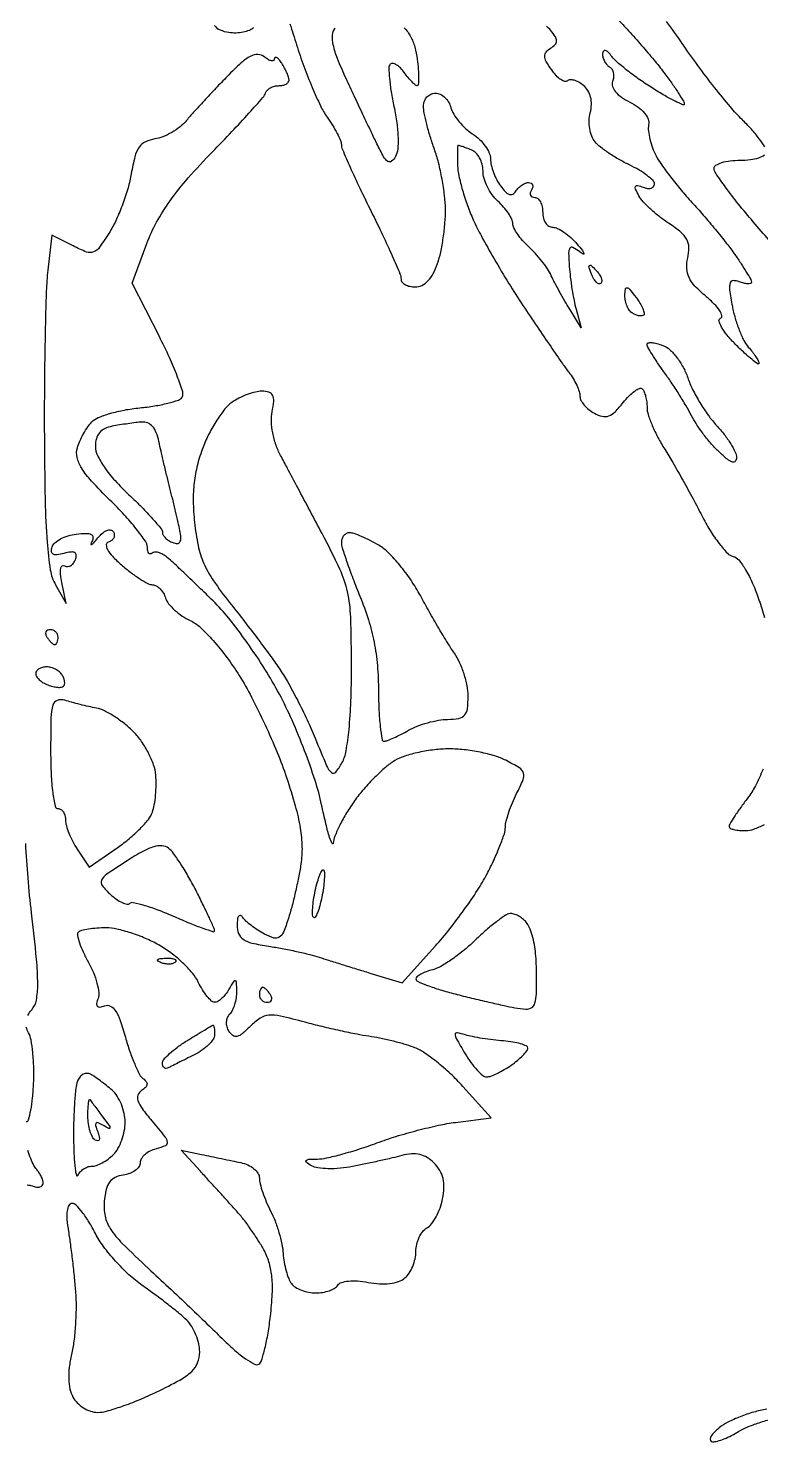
# Model space of a CAD drawing. Extents: x 0 to 102, y 0 to 135.
# Drawn here: x 81.13 to 89.44, y 0 to 16.05 of the extents above; entities that cross this region are included whole.
import ezdxf

# ---------------------------------------------------------------- set-up
doc = ezdxf.new("R2010")
doc.units = 0
doc.header["$MEASUREMENT"] = 0

msp = doc.modelspace()

# ---------------------------------------------------------------- linework, layer by layer
for points in [[(88.9569, 18.19047, 0.000001), (89.104993, 18.251533, 0.000001), (89.270403, 18.319737, 0.000001), (89.427824, 18.384646, 0.000001), (89.548945, 18.434589, 0.021636)], [(83.24574, 16.081472, 0.140045), (83.307151, 16.031334, 0.066161), (83.406477, 16.003387, 0.042887), (83.488377, 15.998761, 0.041416), (83.570853, 16.008044, 0.044411), (83.642015, 16.028787, 0.10362), (83.688239, 16.058999, 0.080084)], [(84.100848, 16.098552, -0.00078), (84.175064, 15.8625, 0.012338), (84.257865, 15.618965, 0.011914), (84.353485, 15.376924, 0.011914), (84.447779, 15.167962, 0.042033), (84.52242, 15.041076, -0.015493), (84.584511, 14.947283, -0.018439), (84.63696, 14.855021, -0.017476), (84.675172, 14.774913, -0.102897), (84.6846, 14.729588, 0.101421), (84.696012, 14.673906, 0.0036), (84.784005, 14.47228, 0.006527), (84.893344, 14.234972, 0.004509), (85.023, 13.969166, -0.004875), (85.152649, 13.702879, -0.006978), (85.261995, 13.464071, -0.004073), (85.349348, 13.261588, -0.100118), (85.3614, 13.202003, 0.175499), (85.3737, 13.16804, 0.092935), (85.408671, 13.139145, 0.073135), (85.460758, 13.119587, 0.053346), (85.522324, 13.113, 0.116454), (85.597239, 13.130688, 0.0867), (85.665785, 13.181372, 0.068124), (85.726013, 13.264834, 0.038427), (85.776124, 13.379424, 0.031697), (85.811512, 13.506275, 0.016083), (85.840627, 13.669496, 0.015909), (85.859953, 13.840488, 0.022862), (85.865287, 13.992774, 0.026956), (85.855108, 14.150111, 0.0157), (85.826852, 14.337196, 0.015668), (85.786662, 14.523352, 0.025461), (85.73966, 14.6781, -0.012161), (85.692899, 14.818517, -0.012281), (85.653185, 14.960585, -0.012159), (85.62469, 15.085834, -0.047732), (85.616474, 15.16455, -0.09004), (85.626234, 15.221072, -0.096132), (85.655178, 15.26911, -0.100695), (85.698685, 15.301244, -0.10929), (85.75002, 15.3126, -0.111937), (85.804786, 15.300184, -0.075721), (85.857932, 15.264055, -0.070284), (85.901437, 15.210504, -0.071659), (85.928057, 15.14734, 0.073354), (85.959054, 15.074478, 0.035292), (86.018111, 14.991618, 0.034035), (86.093188, 14.912281, 0.041246), (86.173937, 14.84929, -0.047248), (86.251467, 14.7873, -0.045504), (86.317068, 14.711127, -0.049037), (86.36208, 14.632878, -0.106404), (86.3766, 14.565419, 0.058692), (86.384738, 14.49633, 0.030272), (86.410083, 14.412928, 0.029613), (86.446944, 14.329211, 0.039371), (86.490586, 14.258453, 0.033101), (86.545931, 14.192418, 0.121398), (86.591657, 14.163402, 0.212635), (86.630595, 14.167119, 0.126418), (86.664779, 14.199984, -0.056483), (86.694084, 14.237247, -0.049876), (86.732151, 14.268784, -0.05273), (86.772792, 14.290296, -0.095657), (86.809586, 14.2974, -0.117858), (86.83763, 14.290696, -0.186277), (86.853976, 14.272549, -0.154201), (86.85559, 14.24515, -0.076764), (86.8419, 14.2128, 0.082592), (86.828659, 14.180474, 0.161196), (86.831291, 14.153051, 0.182303), (86.849179, 14.134823, 0.108972), (86.879207, 14.1282, -0.182172), (86.913406, 14.115312, -0.09101), (86.942482, 14.078497, -0.070927), (86.962182, 14.023742, -0.050979), (86.9688, 13.959, 0.065448), (86.977303, 13.894316, 0.082843), (87.002225, 13.839503, 0.099075), (87.039195, 13.802838, 0.146983), (87.082588, 13.7898, -0.114894), (87.137292, 13.777062, -0.036111), (87.210292, 13.734313, -0.033919), (87.287473, 13.673196, -0.031729), (87.357538, 13.600908, -0.008086), (87.4191, 13.526344, -0.091449), (87.437103, 13.492723, -0.685042), (87.428438, 13.485734, -0.033195), (87.385082, 13.514689, 0.045114), (87.312585, 13.560649, 0.380835), (87.278152, 13.55175, 0.155778), (87.263108, 13.499643, 0.010639), (87.270784, 13.344031, 0.012889), (87.282388, 13.223943, 0.008934), (87.301422, 13.088863, 0.009016), (87.324378, 12.959689, 0.018276), (87.347956, 12.8592), (87.405809, 12.6477), (87.275537, 12.8592, -0.007328), (87.219918, 12.952536, -0.005273), (87.160466, 13.058274, -0.005326), (87.106028, 13.160091, -0.011461), (87.066742, 13.2399, 0.038172), (87.023954, 13.316248, 0.018711), (86.95873, 13.406739, 0.018444), (86.883561, 13.496193, 0.025459), (86.809309, 13.570262, -0.028336), (86.740835, 13.639357, -0.031212), (86.682955, 13.713656, -0.032848), (86.642194, 13.78263, -0.117555), (86.6304, 13.8321, 0.113615), (86.619114, 13.881128, 0.033884), (86.580697, 13.948183, 0.032062), (86.525955, 14.019879, 0.029765), (86.4612, 14.0859, -0.053316), (86.396443, 14.15845, -0.040842), (86.341702, 14.249661, -0.041899), (86.304276, 14.344703, -0.072978), (86.292, 14.428361, 0.06522), (86.282015, 14.504583, 0.061808), (86.252691, 14.577164, 0.066411), (86.209364, 14.635349, 0.108348), (86.158181, 14.669049, 0.003307), (86.105874, 14.688725, 0.004819), (86.059491, 14.705317, 0.002474), (86.020039, 14.718785, 0.08107), (86.010131, 14.720406, 0.401461), (86.00456, 14.715079, 0.003629), (86.002233, 14.652068, 0.009559), (86.001442, 14.576967, 0.005729), (86.003229, 14.487756, 0.046289), (86.017608, 14.372402, 0.016564), (86.058603, 14.211612, 0.01627), (86.115487, 14.037221, 0.018519), (86.181442, 13.8744, 0.018876), (86.273878, 13.687669, 0.006977), (86.417585, 13.431572, 0.006903), (86.582359, 13.156134, 0.008256), (86.745369, 12.9015, 0.001809), (86.905138, 12.662655, 0.002049), (87.060172, 12.434715, 0.001865), (87.193451, 12.242021, 0.011309), (87.265106, 12.144043, -0.027801), (87.313596, 12.072935, -0.026745), (87.354584, 11.995982, -0.02776), (87.383231, 11.92435, -0.081411), (87.3918, 11.87207, 0.122081), (87.403496, 11.824881, 0.053393), (87.439749, 11.771039, 0.048446), (87.492588, 11.71932, 0.046653), (87.555031, 11.677994, 0.066129), (87.645527, 11.644, 0.146447), (87.718401, 11.648638, 0.10954), (87.790369, 11.695032, 0.028377), (87.8822, 11.799049, -0.026881), (87.948903, 11.875061, -0.044508), (88.013706, 11.930516, -0.057932), (88.067893, 11.960339, -0.3019), (88.099669, 11.953931, -0.101204), (88.120287, 11.922712, -0.033191), (88.137475, 11.87007, -0.031503), (88.149254, 11.807565, -0.030827), (88.1532, 11.743619, 0.079005), (88.166078, 11.662629, 0.02105), (88.211937, 11.539846, 0.0208), (88.276621, 11.402859, 0.020092), (88.353157, 11.270085, -0.009048), (88.445477, 11.117805, -0.004274), (88.559337, 10.918187, -0.004234), (88.674992, 10.707156, -0.005964), (88.774253, 10.516936, 0.020399), (88.868813, 10.347813, 0.025982), (88.970089, 10.200588, 0.025558), (89.064888, 10.089314, 0.154091), (89.130392, 10.05282, -0.176052), (89.193887, 10.013799, -0.03369), (89.271993, 9.900572, -0.031163), (89.351648, 9.745377, -0.021046), (89.423585, 9.5598, -0.008372), (89.487814, 9.359957, -0.006843)], [(85.398916, 16.053973, -0.05919), (85.468904, 15.955725, -0.054678), (85.518127, 15.836482, -0.041528), (85.546136, 15.697755, -0.011451), (85.556922, 15.582507, -0.01931), (85.560009, 15.485488, -0.014208), (85.557335, 15.409629, -0.395694), (85.544089, 15.3972, -0.182305), (85.523999, 15.404777, -0.018262), (85.48609, 15.440651, -0.02106), (85.442929, 15.48846, -0.015216), (85.398794, 15.545117, 0.037249), (85.353651, 15.598082, 0.060907), (85.307433, 15.63461, 0.086713), (85.267295, 15.650372, 0.251772), (85.239662, 15.642062, 0.20631), (85.223818, 15.602218, 0.014396), (85.230861, 15.479246, 0.018533), (85.24951, 15.328477, 0.012784), (85.281278, 15.159371, -0.018427), (85.313881, 14.974339, -0.026777), (85.32779, 14.809186, -0.029901), (85.323856, 14.674988, -0.105669), (85.298544, 14.59306, -0.093559), (85.253693, 14.539461, -0.333656), (85.211713, 14.537639, -0.117329), (85.163839, 14.590442, -0.012733), (85.087768, 14.737484, -0.001975), (85.021042, 14.876322, -0.000754), (84.929175, 15.070173, -0.000747), (84.830033, 15.28101, -0.000916), (84.738091, 15.478234, -0.013169), (84.640459, 15.704063, -0.04221), (84.592459, 15.860699, -0.068819), (84.584022, 15.972139, -0.159037), (84.614593, 16.049284, 0.040223)], [(87.811796, 16.158813, -0.009862), (87.943241, 16.0208, -0.006227), (88.091379, 15.854885, -0.006252), (88.232967, 15.688109, -0.011435), (88.34355, 15.548104, -0.007096), (88.432684, 15.426228, -0.010191), (88.507859, 15.315608, -0.006374), (88.567392, 15.221439, -0.138631), (88.5762, 15.190283, -0.538988), (88.561148, 15.180377, -0.012952), (88.470582, 15.222187, -0.01673), (88.354598, 15.284329, -0.009175), (88.21665, 15.367708, -0.012354), (88.071443, 15.464244, -0.012675), (87.932444, 15.567041, -0.012502), (87.816535, 15.662147, -0.050969), (87.754041, 15.72832, 0.028652), (87.711244, 15.777884, 0.124419), (87.678476, 15.798141, 0.33046), (87.657775, 15.790999, 0.144385), (87.648291, 15.761743, 0.072015), (87.65326, 15.719493, 0.054482), (87.670156, 15.675895, 0.055134), (87.695749, 15.637566, 0.079752), (87.726505, 15.610984, -0.12002), (87.754025, 15.583072, -0.081627), (87.770498, 15.54141, -0.07422), (87.773693, 15.492677, -0.071048), (87.762656, 15.444354, 0.174064), (87.761445, 15.388642, 0.092967), (87.795397, 15.327708, 0.067572), (87.862024, 15.266613, 0.038174), (87.956701, 15.21103, -0.041725), (88.053481, 15.153286, -0.06516), (88.124282, 15.087131, -0.081685), (88.164449, 15.01797, -0.133993), (88.170948, 14.951003, 0.071837), (88.169127, 14.881562, 0.030136), (88.185672, 14.789313, 0.029045), (88.215578, 14.691172, 0.033446), (88.255548, 14.601842, 0.031491), (88.317535, 14.500866, 0.010518), (88.420326, 14.361225, 0.010421), (88.540925, 14.210998, 0.011705), (88.663218, 14.071757, -0.00804), (88.791255, 13.928112, -0.005841), (88.929252, 13.76436, -0.005902), (89.056595, 13.60584, -0.012851), (89.149668, 13.48064, -0.007821), (89.221661, 13.374938, -0.010948), (89.282395, 13.278148, -0.007501), (89.32982, 13.195985, -0.12781), (89.3376, 13.166045, -0.330421), (89.327074, 13.151856, -0.083765), (89.296805, 13.147987, -0.053099), (89.25199, 13.154581, -0.028563), (89.198725, 13.171602, 0.096942), (89.129223, 13.183756, 0.331), (89.095093, 13.157297, 0.104621), (89.090251, 13.081233, 0.009663), (89.121283, 12.893997, 0.024495), (89.153606, 12.757517, 0.022603), (89.199845, 12.621067, 0.023241), (89.252184, 12.503359, 0.066603), (89.302458, 12.429539, -0.017214), (89.348304, 12.374716, -0.021187), (89.387026, 12.320441, -0.020162), (89.415282, 12.272979, -0.12481), (89.4222, 12.245696, -0.608065), (89.409196, 12.238957, -0.01659), (89.34442, 12.287965, -0.017207), (89.25905, 12.362131, -0.008927), (89.157418, 12.460197, -0.022493), (89.062525, 12.564035, -0.043276), (88.998096, 12.656426, -0.066933), (88.969935, 12.725172, -0.394829), (88.986866, 12.756389, 0.390617), (89.002761, 12.785191, 0.085351), (88.978002, 12.842028, 0.048627), (88.916242, 12.918673, 0.023964), (88.824369, 13.003821, -0.026873), (88.697288, 13.12298, -0.079798), (88.629596, 13.220962, -0.102009), (88.604991, 13.320647, -0.062982), (88.615534, 13.441371, 0.057382), (88.627453, 13.56225, 0.121218), (88.603606, 13.652759, 0.096451), (88.535782, 13.734739, 0.027947), (88.402649, 13.8321, -0.022234), (88.296881, 13.90761, -0.020222), (88.194712, 13.994528, -0.020701), (88.109742, 14.079727, -0.05935), (88.060978, 14.147446, -0.017994), (88.022939, 14.222415, -0.227304), (88.023353, 14.253244, -0.350218), (88.045905, 14.263767, -0.032328), (88.108942, 14.244145, 0.056539), (88.158281, 14.231365, 0.100982), (88.199948, 14.233901, 0.147694), (88.227283, 14.250862, 0.182535), (88.2378, 14.278709, 0.199833), (88.220871, 14.319376, 0.031448), (88.154244, 14.377692, 0.030786), (88.062289, 14.43987, 0.022488), (87.953355, 14.497699, -0.019474), (87.836703, 14.558727, -0.017757), (87.721415, 14.63044, -0.01809), (87.623018, 14.701904, -0.053488), (87.563207, 14.76004, -0.083401), (87.526121, 14.823876, -0.048927), (87.503168, 14.909429, -0.046957), (87.496577, 15.002771, -0.055696), (87.508435, 15.090321, 0.052512), (87.521645, 15.183399, 0.070284), (87.512778, 15.268111, 0.077037), (87.48209, 15.341022, 0.081657), (87.431238, 15.399575, 0.043321), (87.378237, 15.436315, 0.059705), (87.324939, 15.458866, 0.075214), (87.279318, 15.464871, 0.193906), (87.249294, 15.452094, -0.276711), (87.219503, 15.44463, -0.078453), (87.174689, 15.466334, -0.055166), (87.122533, 15.511877, -0.032949), (87.070892, 15.576145, -0.022867), (87.009716, 15.672587, -0.117239), (86.991952, 15.73296, -0.189738), (87.007425, 15.779294, -0.080151), (87.057864, 15.822959, 0.058313), (87.110312, 15.864517, 0.196468), (87.126872, 15.904099, 0.147271), (87.112949, 15.951763, 0.02903), (87.059524, 16.024321, 0.05069), (87.011652, 16.071375, 0.064476)], [(89.491425, 14.701238, 0.020046), (89.426033, 14.795513, 0.02154), (89.337134, 14.903314, 0.016806), (89.23185, 15.012702, -0.025051), (89.098929, 15.155441, -0.008398), (88.919081, 15.376524, -0.008333), (88.727928, 15.628262, -0.009431), (88.553205, 15.876176, 0.011712), (88.375529, 16.125854, 0.009754)], [(89.539651, 13.642759, -0.001637), (89.35875, 13.851855, -0.008124), (89.188587, 14.05648, -0.01165), (89.045069, 14.243648, -0.00762), (88.932112, 14.403346, -0.151232), (88.9146, 14.45992, -0.266679), (88.934776, 14.495059, -0.05739), (89.001579, 14.524387, -0.045597), (89.097254, 14.544569, -0.029201), (89.2107, 14.5512, 0.030018), (89.325942, 14.558125, 0.04933), (89.421223, 14.579293, 0.065151), (89.486251, 14.61049, 0.253575)], [(89.469782, 7.639797, -0.021467), (89.382145, 7.448409, -0.044847), (89.294892, 7.309845, 0.007766), (89.214022, 7.200332, 0.011022), (89.145808, 7.100303, 0.007296), (89.092239, 7.015211, 0.137678), (89.0838, 6.985145, 0.298835), (89.095833, 6.96681, 0.04492), (89.139715, 6.952294, 0.038182), (89.201199, 6.94279, 0.023778), (89.27415, 6.940638, 0.083348), (89.365505, 6.957675, 0.03061), (89.486186, 7.010397, 0.029321)], [(81.127103, 4.843328, -0.061908), (81.17018, 4.906747, 0.135741), (81.223005, 5.015967, 0.04557), (81.238995, 5.193995, 0.02408), (81.224718, 5.481324, 0.004514), (81.168534, 6.005267, -0.008203), (81.128824, 6.403257, -0.008628), (81.102971, 6.795684, -0.008338)], [(81.108638, 3.637831, 0.33847), (81.135108, 3.658088, 0.018881), (81.159989, 3.765758, 0.022781), (81.180345, 3.906363, 0.014008), (81.192085, 4.073284, 0.016955), (81.193549, 4.249922, 0.018677), (81.182787, 4.420617, 0.018409), (81.162881, 4.564869, 0.084264), (81.134615, 4.64425, -0.073294), (81.109265, 4.710814, -0.088283)], [(81.118724, 2.917491, -0.086491), (81.175275, 2.906389, 0.052732), (81.223276, 2.893566, 0.095373), (81.263786, 2.894964, 0.144104), (81.290344, 2.909851, 0.195863), (81.3006, 2.935029, 0.074117), (81.295359, 2.970191, 0.035665), (81.278957, 3.012829, 0.034373), (81.255121, 3.055719, 0.041529), (81.226923, 3.09213, -0.068258), (81.194891, 3.138385, -0.019953), (81.15878, 3.217232, -0.019645), (81.124819, 3.310188, -0.019885)], [(89.5131, 0.371895, 0.02966), (89.363735, 0.338828, 0.02403), (89.208191, 0.286379, 0.024657), (89.069123, 0.223845, 0.056002), (88.97309, 0.160409, 0.025856), (88.906714, 0.0989, 0.079915), (88.871687, 0.049024, 0.235513), (88.87199, 0.018207, 0.274736), (88.896427, 0.002815, 0.075651), (88.950854, 0.009661, 0.024281), (89.028256, 0.035716, 0.023597), (89.112808, 0.073518, 0.024337), (89.192527, 0.11877, -0.043825), (89.288134, 0.168224, -0.018103), (89.424936, 0.218714, -0.017746), (89.576415, 0.26258, -0.021815)]]:
    msp.add_lwpolyline(points, format="xyb")
for points in [[(83.81009, 15.724156, 0.168571), (83.738301, 15.751072, 0.12826), (83.655938, 15.731753, 0.063542), (83.548276, 15.656113, 0.014714), (83.388817, 15.501864, 0.003513), (83.259652, 15.367469, 0.003068), (83.126379, 15.225096, 0.003086), (83.007493, 15.094916, 0.009153), (82.928151, 15.003648, -0.049859), (82.854611, 14.931787, -0.035547), (82.759714, 14.866424, -0.036073), (82.659176, 14.816615, -0.061672), (82.568903, 14.792148, 0.07595), (82.460469, 14.759424, 0.132802), (82.389723, 14.698768, 0.087232), (82.341266, 14.591401, 0.020422), (82.300141, 14.397587, -0.028082), (82.26342, 14.236705, -0.018031), (82.203787, 14.054691, -0.018122), (82.132277, 13.880181, -0.032118), (82.059216, 13.742995, -0.014413), (81.941194, 13.563794, -0.146876), (81.872087, 13.509279, -0.18874), (81.792422, 13.509028, -0.026834), (81.640444, 13.577553), (81.400581, 13.701591), (81.353848, 13.301546, 0.020674), (81.335988, 13.063694, 0.003089), (81.322829, 12.584117, 0.003469), (81.314713, 12.017159, 0.002985), (81.313876, 11.421, 0.003863), (81.322932, 10.68439, 0.013877), (81.345385, 10.214753, 0.019757), (81.381688, 9.900561, 0.091777), (81.44191, 9.729), (81.563183, 9.5175), (81.513101, 9.757239, -0.023246), (81.498144, 9.850239, -0.066099), (81.49939, 9.915725, -0.176341), (81.515858, 9.945861, -0.330045), (81.542144, 9.948074, 0.141199), (81.575795, 9.938651, 0.124088), (81.611197, 9.947858, 0.102944), (81.643033, 9.975029, 0.073311), (81.666106, 10.01601, 0.08418), (81.676336, 10.066883, 0.281507), (81.660178, 10.095213, 0.161333), (81.617023, 10.103233, 0.029911), (81.536744, 10.087296, -0.031889), (81.456834, 10.07176, -0.157152), (81.412279, 10.080028, -0.265872), (81.394274, 10.109013, -0.088698), (81.401548, 10.160321, -0.136562), (81.433275, 10.207788, -0.055093), (81.498161, 10.252186, -0.04905), (81.582835, 10.287188, -0.044266), (81.675677, 10.306538, -0.020933), (81.787563, 10.314962, -0.120058), (81.845363, 10.302903, -0.286964), (81.865087, 10.271943, -0.121164), (81.853229, 10.221938, 0.057675), (81.842303, 10.1928, 0.669187), (81.8493, 10.187647, 0.075387), (81.874947, 10.209037, 0.010077), (81.920705, 10.262813, -0.043066), (81.973142, 10.316788, -0.083171), (82.024408, 10.348066, -0.133393), (82.067022, 10.353059, -0.220639), (82.096705, 10.333488, -0.120207), (82.107813, 10.29932, -0.129153), (82.101478, 10.264864, -0.116715), (82.078098, 10.235421, -0.086606), (82.041406, 10.215635, 0.308403), (82.017186, 10.183825, 0.143801), (82.029743, 10.130953, 0.062304), (82.0871, 10.054443, 0.020569), (82.188929, 9.957283, 0.017389), (82.293423, 9.871735, 0.020908), (82.397544, 9.799049, 0.020109), (82.488944, 9.745812, 0.115636), (82.542749, 9.731673, -0.126671), (82.584503, 9.719725, -0.066897), (82.627217, 9.686278, -0.059832), (82.664383, 9.637729, -0.05669), (82.689806, 9.580891, 0.092074), (82.724293, 9.516385, 0.038956), (82.791638, 9.444451, 0.036838), (82.877582, 9.376805, 0.039725), (82.970457, 9.324395, -0.080075), (83.082228, 9.248882, -0.022461), (83.229674, 9.097403, -0.021871), (83.384462, 8.907259, -0.020523), (83.525561, 8.700341, -0.019921), (83.664247, 8.456768, -0.010851), (83.815833, 8.14776, -0.010797), (83.956554, 7.82643, -0.016829), (84.06231, 7.543342, -0.012731), (84.161041, 7.222362, -0.027296), (84.217149, 6.969519, -0.034623), (84.237375, 6.756296, -0.044652), (84.224821, 6.560055, -0.010794), (84.198178, 6.409119, -0.007259), (84.161541, 6.237916, -0.007313), (84.121233, 6.073178, -0.014353), (84.083511, 5.943604, -0.017721), (84.026413, 5.78593, -0.153708), (83.979599, 5.728964, -0.226512), (83.918151, 5.720783, -0.04286), (83.811039, 5.765919, -0.022615), (83.736061, 5.80982, -0.020574), (83.662874, 5.861636, -0.021075), (83.601313, 5.913419, -0.060216), (83.564945, 5.955815, 0.138653), (83.540622, 5.976575, 0.361292), (83.519963, 5.971025, 0.124816), (83.505768, 5.934057, 0.027806), (83.501495, 5.865986, 0.093487), (83.518777, 5.770663, 0.155997), (83.569295, 5.707585, 0.090319), (83.669639, 5.664465, 0.018554), (83.85975, 5.628176, -0.008696), (84.012907, 5.602059, -0.007102), (84.17581, 5.568953, -0.007185), (84.324869, 5.534197, -0.018651), (84.4308, 5.503652, 0.002993), (84.537021, 5.469386, 0.001092), (84.687807, 5.4221, 0.001083), (84.852928, 5.371106, 0.001294), (85.008716, 5.323805), (85.375132, 5.213586), (85.751772, 5.631243, 0.016504), (85.911239, 5.820261, 0.011486), (86.079078, 6.043431, 0.0116), (86.230387, 6.265238, 0.0234), (86.337106, 6.447938, 0.012566), (86.417004, 6.610531, 0.014596), (86.484496, 6.769095, 0.013671), (86.53372, 6.905685, 0.079805), (86.5458, 6.980889, -0.06184), (86.554241, 7.048873, -0.019125), (86.58332, 7.148021, -0.018805), (86.624637, 7.257409, -0.019627), (86.673528, 7.361801, 0.019542), (86.74722, 7.519078, 0.180454), (86.750327, 7.592975, 0.177641), (86.704308, 7.651461, 0.018822), (86.550829, 7.738299, 0.047647), (86.427025, 7.78804, 0.022051), (86.258522, 7.829759, 0.021609), (86.076218, 7.85832, 0.028056), (85.907404, 7.8678, 0.029228), (85.740472, 7.858033, 0.023846), (85.563887, 7.828709, 0.024475), (85.403584, 7.785862, 0.056273), (85.289853, 7.734724, 0.044196), (85.187392, 7.661063, 0.018567), (85.062922, 7.545391, 0.018199), (84.938181, 7.411088, 0.022561), (84.83265, 7.277057, 0.019248), (84.74309, 7.141365, 0.020561), (84.666315, 7.002083, 0.020646), (84.610508, 6.877576, 0.084152), (84.593103, 6.796783, -0.765703), (84.578765, 6.793583, -0.046907), (84.551164, 6.860791, -0.015496), (84.509061, 7.015974, -0.006001), (84.460018, 7.2333, 0.025699), (84.386545, 7.508022, 0.012899), (84.267218, 7.846957, 0.012761), (84.125237, 8.192531, 0.018213), (83.980465, 8.490877, 0.018687), (83.816071, 8.774327, 0.013747), (83.613906, 9.075986, 0.013933), (83.406599, 9.351084, 0.029894), (83.22882, 9.548377, 0.002191), (83.06743, 9.705886, 0.002514), (82.911858, 9.854884, 0.002263), (82.778732, 9.979969, 0.014419), (82.709085, 10.041165, 0.043601), (82.658821, 10.075916, 0.059957), (82.608233, 10.097185, 0.075484), (82.564897, 10.102743, 0.192907), (82.536315, 10.090515, -0.182484), (82.516777, 10.081686, -0.247768), (82.499435, 10.08948, -0.119467), (82.487208, 10.116504, -0.042264), (82.482827, 10.15905, 0.149601), (82.460707, 10.226906, 0.014898), (82.357167, 10.365415, 0.017705), (82.220097, 10.525819, 0.013165), (82.058099, 10.693268, -0.012453), (81.849076, 10.90871, -0.046933), (81.735126, 11.058115, -0.081278), (81.685563, 11.176805, -0.131649), (81.688651, 11.285468, -0.032577), (81.717105, 11.362145, -0.021987), (81.758913, 11.445595, -0.022192), (81.806693, 11.523043, -0.040473), (81.853263, 11.580862, -0.106742), (81.923708, 11.628969, -0.025368), (82.058642, 11.676057, -0.024955), (82.222641, 11.715346, -0.022364), (82.395847, 11.739845, 0.016349), (82.564622, 11.761651, 0.022164), (82.715078, 11.793013, 0.019958), (82.834584, 11.828641, 0.173607), (82.877242, 11.862676, 0.219977), (82.884214, 11.920241, 0.011827), (82.82207, 12.098069, 0.016686), (82.733438, 12.311734, 0.011235), (82.61877, 12.549693), (82.309983, 13.1553), (82.477437, 13.606671, -0.036973), (82.587756, 13.84775, -0.029432), (82.740242, 14.089933, -0.024723), (82.946243, 14.349843, -0.013818), (83.220595, 14.645953, 0.004184), (83.443225, 14.87714, 0.006075), (83.635471, 15.085154, 0.003266), (83.794294, 15.26358, 0.097389), (83.8245, 15.315531, -0.115527), (83.844192, 15.346766, -0.068646), (83.879622, 15.37321, -0.062872), (83.924623, 15.391106, -0.063318), (83.97255, 15.3972, 0.051051), (84.018315, 15.401885, 0.071969), (84.056814, 15.415838, 0.093128), (84.082437, 15.436438, 0.18413), (84.091105, 15.46065, 0.077483), (84.085321, 15.493345, 0.020703), (84.066099, 15.542738, 0.02047), (84.039286, 15.59776, 0.019837), (84.0078, 15.651, 0.025123), (83.976082, 15.695058, 0.082482), (83.949501, 15.718942, 0.286859), (83.933063, 15.719085, 0.2562), (83.924495, 15.704091, -0.24361), (83.913973, 15.68462, -0.195183), (83.890354, 15.679539, -0.092227), (83.853637, 15.693257, -0.037829)], [(87.571498, 13.30476, -0.043285), (87.608265, 13.26134, -0.063152), (87.631829, 13.217158, -0.082976), (87.6395, 13.17897, -0.20742), (87.629261, 13.153061, -0.278911), (87.606573, 13.147475, -0.120343), (87.578846, 13.164176, -0.070189), (87.549687, 13.202614, -0.036269), (87.524139, 13.257401, -0.008399), (87.494861, 13.338356, -0.286372), (87.49927, 13.357394, -0.400052), (87.515616, 13.357791, -0.011214)], [(88.028116, 12.992276, -0.023083), (88.072773, 12.927214, -0.035169), (88.104707, 12.866625, -0.038539), (88.122045, 12.81725, -0.267646), (88.115654, 12.793454, -0.171177), (88.09541, 12.783767, -0.066195), (88.063868, 12.784553, -0.055399), (88.026798, 12.794726, -0.043797), (87.989629, 12.813421, -0.096951), (87.955271, 12.845229, -0.054023), (87.926695, 12.894828, -0.05103), (87.907758, 12.953385, -0.057465), (87.902091, 13.012243, -0.02447), (87.907321, 13.089347, -0.426116), (87.925382, 13.103034, -0.185352), (87.95465, 13.086133, -0.008225)], [(88.332147, 12.449151, -0.097857), (88.408429, 12.402444, -0.04261), (88.488982, 12.314424, -0.039851), (88.561547, 12.202767, -0.041402), (88.614421, 12.082395, 0.033528), (88.670246, 11.949675, 0.019659), (88.753586, 11.798743, 0.019607), (88.849243, 11.653698, 0.031369), (88.943074, 11.538833, -0.022727), (89.029325, 11.436893, -0.025739), (89.102211, 11.331561, -0.026203), (89.15417, 11.236777, -0.112738), (89.1684, 11.174468, -0.169306), (89.154277, 11.133954, -0.314073), (89.122417, 11.124401, -0.0934), (89.064417, 11.156358, -0.016085), (88.969778, 11.239701, -0.025912), (88.885202, 11.327837, -0.016192), (88.79516, 11.439047, -0.016241), (88.713331, 11.554707, -0.028257), (88.654248, 11.656298, 0.015224), (88.595823, 11.763064, 0.00745), (88.51526, 11.895637, 0.007383), (88.427351, 12.031077, 0.010625), (88.345269, 12.148085, -0.008914), (88.271697, 12.252205, -0.012276), (88.20962, 12.348463, -0.008986), (88.161677, 12.430242, -0.128776), (88.1532, 12.462609, -0.35939), (88.165992, 12.478108, -0.066548), (88.205766, 12.48041, -0.045235), (88.263509, 12.470767, -0.024612)], [(83.783399, 11.9286, 0.059963), (83.708796, 11.919621, 0.028871), (83.616567, 11.891365, 0.028129), (83.522568, 11.850369, 0.035893), (83.441475, 11.801842, 0.071653), (83.36189, 11.727092, 0.025615), (83.27086, 11.600239, 0.024796), (83.183879, 11.448902, 0.02682), (83.114788, 11.293536, 0.028889), (83.050221, 11.089903, 0.034076), (83.013802, 10.891075, 0.032232), (83.003542, 10.68012, 0.021753), (83.017839, 10.439507, 0.026614), (83.059133, 10.177056, 0.050795), (83.124353, 9.973998, 0.046547), (83.233284, 9.777094, 0.018986), (83.415278, 9.530762, -0.004116), (83.564375, 9.34103, -0.003164), (83.724129, 9.131528, -0.003199), (83.871027, 8.933715, -0.007606), (83.977059, 8.784292, -0.021612), (84.072648, 8.631388, -0.009752), (84.185221, 8.423347, -0.009634), (84.295721, 8.19875, -0.01298), (84.386441, 7.991156, 0.004201), (84.517425, 7.676483, 0.105802), (84.570885, 7.600587, 0.43125), (84.620628, 7.603975, 0.048224), (84.691384, 7.709165, 0.081638), (84.73822, 7.844644, 0.017854), (84.77135, 8.089983, 0.01603), (84.792561, 8.408651, 0.008885), (84.799046, 8.7984, 0.007487), (84.78994, 9.363811, 0.046364), (84.754131, 9.651728, 0.05496), (84.667619, 9.907459, 0.012975), (84.466371, 10.311649, 0.000078), (84.329087, 10.570226, 0.000077), (84.190865, 10.830378, 0.000075), (84.069574, 11.058497, 0.000291), (83.99423, 11.199949, -0.039735), (83.941307, 11.321522, -0.035407), (83.905829, 11.454695, -0.036816), (83.890694, 11.584602, -0.058734), (83.899055, 11.69595, 0.026194), (83.916155, 11.817369, 0.138087), (83.903775, 11.88283, 0.209483), (83.862548, 11.917306, 0.070984)], [(82.419938, 11.578679, 0.010827), (82.350346, 11.571685, 0.005071), (82.260601, 11.559773, 0.005022), (82.166726, 11.545378, 0.007022), (82.08315, 11.530495, 0.064688), (81.998221, 11.5024, 0.107308), (81.938976, 11.456185, 0.108002), (81.904469, 11.389799, 0.066144), (81.8928, 11.301979, 0.114479), (81.916526, 11.19971, 0.037683), (81.995255, 11.065729, 0.032154), (82.115798, 10.913851, 0.020654), (82.2735, 10.753305, -0.009234), (82.41936, 10.611445, -0.013381), (82.542369, 10.480476, -0.008959), (82.638923, 10.368004, -0.174611), (82.6542, 10.325593, 0.137218), (82.662711, 10.295164, 0.061575), (82.688664, 10.262302, 0.054315), (82.726646, 10.23216, 0.049011), (82.771525, 10.209681, 0.093505), (82.822712, 10.200369, 0.266596), (82.852868, 10.217941, 0.151146), (82.863322, 10.264236, 0.030587), (82.851502, 10.34868, 0.005632), (82.83196, 10.439695, 0.002168), (82.80286, 10.565623, 0.002146), (82.770115, 10.701952, 0.002645), (82.738359, 10.8288, -0.003003), (82.705825, 10.95915, -0.002108), (82.670701, 11.106262, -0.002127), (82.638265, 11.247397, -0.004449), (82.61447, 11.35755, 0.04333), (82.584509, 11.457784, 0.086322), (82.541405, 11.528202, 0.113346), (82.486027, 11.568036, 0.119655)], [(84.777297, 10.3212, 0.113452), (84.741967, 10.313079, 0.100664), (84.711945, 10.290136, 0.094381), (84.691871, 10.25583, 0.086443), (84.684992, 10.21545, 0.074678), (84.695125, 10.149644, 0.006817), (84.746692, 9.991657, 0.008701), (84.814375, 9.804221, 0.006705), (84.894484, 9.6021, -0.021805), (84.991234, 9.334691, -0.027576), (85.055867, 9.07988, -0.02719), (85.092678, 8.816577, -0.020258), (85.105592, 8.52345, 0.010431), (85.110925, 8.304711, 0.017373), (85.125649, 8.121027, 0.011535), (85.145775, 7.975894, 0.381304), (85.17105, 7.955398, 0.082449), (85.207454, 7.963223, 0.01178), (85.27799, 7.993031, 0.013124), (85.360372, 8.032788, 0.01086), (85.446, 8.0793, -0.037782), (85.54391, 8.125848, -0.024057), (85.663713, 8.165569, -0.02414), (85.785713, 8.193335, -0.040678), (85.89015, 8.203202, 0.038748), (86.017845, 8.21477, 0.172249), (86.082619, 8.250913, 0.152735), (86.114472, 8.322709, 0.028618), (86.1228, 8.46809, 0.048257), (86.111518, 8.58471, 0.029312), (86.077012, 8.719015, 0.029198), (86.026643, 8.849469, 0.045011), (85.966927, 8.95454, -0.013565), (85.891407, 9.069898, -0.004785), (85.789276, 9.239146, -0.004746), (85.680532, 9.427373, -0.005553), (85.581042, 9.608072, 0.026099), (85.475315, 9.782719, 0.023163), (85.347944, 9.952769, 0.023842), (85.218815, 10.095083, 0.063258), (85.110512, 10.179122, 0.015342), (85.011631, 10.233512, 0.017292), (84.913416, 10.279465, 0.016752), (84.827769, 10.312639, 0.084208)], [(81.380207, 9.2214, 0.108972), (81.350179, 9.214777, 0.182303), (81.332291, 9.196549, 0.161196), (81.329659, 9.169126, 0.082592), (81.3429, 9.1368, 0.029505), (81.365657, 9.104417, 0.035638), (81.390786, 9.077051, 0.038439), (81.414665, 9.057745, 0.151918), (81.432493, 9.0522, 0.210953), (81.446759, 9.058499, 0.081139), (81.458841, 9.077051, 0.061769), (81.467064, 9.104411, 0.042167), (81.4698, 9.1368, 0.105053), (81.462942, 9.16908, 0.099167), (81.443482, 9.196549, 0.09642), (81.414407, 9.21496, 0.093332)], [(81.337907, 8.7984, 0.060079), (81.291288, 8.792778, 0.078855), (81.25181, 8.776208, 0.097032), (81.225375, 8.751666, 0.15858), (81.216, 8.722851, 0.14828), (81.225944, 8.690056, 0.058646), (81.256834, 8.653826, 0.051229), (81.301825, 8.619957, 0.044155), (81.355009, 8.59396, 0.031258), (81.411062, 8.57638, 0.039766), (81.464541, 8.567644, 0.044304), (81.508537, 8.567913, 0.17442), (81.53268, 8.57928, 0.16174), (81.543409, 8.600682, 0.069086), (81.543605, 8.63309, 0.058192), (81.534052, 8.67079, 0.047325), (81.515579, 8.708171, 0.083634), (81.485262, 8.742706, 0.053441), (81.440385, 8.771895, 0.052022), (81.388674, 8.791711, 0.065593)], [(81.547642, 8.419845, 0.159477), (81.460437, 8.419064, 0.249037), (81.410013, 8.365735, 0.062509), (81.389013, 8.221316, 0.004887), (81.3852, 7.831201, 0.011391), (81.390997, 7.576787, 0.021459), (81.409145, 7.3722, 0.018298), (81.43508, 7.219256, 0.35549), (81.4698, 7.191, -0.151449), (81.502064, 7.180998, -0.098371), (81.529549, 7.152849, -0.081304), (81.548088, 7.110781, -0.063296), (81.5544, 7.061123, 0.070415), (81.563429, 6.997329, 0.024783), (81.59352, 6.909693, 0.024031), (81.636602, 6.815348, 0.025912), (81.687576, 6.727995), (81.820751, 6.524744), (82.150167, 6.752122, 0.023551), (82.280692, 6.851603, 0.023936), (82.400545, 6.96241, 0.024571), (82.49499, 7.068456, 0.084165), (82.539932, 7.1487, 0.043276), (82.561606, 7.231472, 0.019564), (82.576209, 7.342751, 0.019199), (82.582538, 7.462134, 0.024869), (82.578685, 7.5717, 0.064251), (82.553983, 7.685799, 0.033424), (82.496053, 7.819687, 0.032587), (82.417106, 7.951292, 0.042508), (82.327709, 8.05951, 0.03008), (82.22563, 8.15183, 0.026305), (82.108685, 8.23576, 0.027199), (81.994724, 8.300333, 0.067824), (81.904205, 8.330904, -0.008184), (81.818053, 8.348962, -0.005366), (81.719389, 8.372451, -0.005398), (81.623762, 8.397404, -0.010323)], [(82.72425, 6.740272, 0.152948), (82.651058, 6.768148, 0.088446), (82.556658, 6.757141, 0.053113), (82.430346, 6.703941, 0.016666), (82.25389, 6.598626, 0.007003), (82.021824, 6.444778, 0.128342), (81.964207, 6.378564, 0.290717), (81.970835, 6.315694, 0.041111), (82.064059, 6.216237, 0.029946), (82.132183, 6.161632, 0.045596), (82.197763, 6.123674, 0.056507), (82.252051, 6.105643, 0.253524), (82.283055, 6.114855, -0.260017), (82.32292, 6.126173, -0.014305), (82.452973, 6.091472, -0.01919), (82.611606, 6.037538, -0.012571), (82.790137, 5.963892, 0.006964), (82.965141, 5.889393, 0.01217), (83.112373, 5.833268, 0.006408), (83.232546, 5.792503, 0.509546), (83.2464, 5.802568, 0.105658), (83.24041, 5.8306, 0.002651), (83.18621, 5.949919, 0.005578), (83.120016, 6.089499, 0.00376), (83.0415, 6.247376, 0.012065), (82.954812, 6.408673, 0.013655), (82.863786, 6.55896, 0.012935), (82.779989, 6.682034, 0.070044)], [(84.481738, 6.491462, -0.198455), (84.492827, 6.464756, -0.016165), (84.490464, 6.387472, -0.019769), (84.480696, 6.292439, -0.01386), (84.462525, 6.186375, -0.015782), (84.439, 6.085426, -0.030764), (84.412841, 6.007022, -0.041556), (84.387905, 5.957518, -0.48507), (84.369287, 5.955313, -0.194793), (84.356962, 5.984413, -0.019692), (84.358766, 6.061097, -0.022363), (84.368985, 6.155693, -0.01597), (84.3885, 6.2604, -0.014368), (84.413388, 6.359971, -0.027474), (84.439979, 6.437958, -0.033359), (84.46473, 6.489165, -0.495222)], [(86.598891, 5.997782, 0.12494), (86.545851, 5.978973, 0.015217), (86.444542, 5.906678, 0.01728), (86.327764, 5.811316, 0.013454), (86.2074, 5.700026, -0.020923), (86.080062, 5.585767, -0.020299), (85.942364, 5.481331, -0.020698), (85.813948, 5.399581, -0.067488), (85.72095, 5.361274, 0.025571), (85.648042, 5.338152, 0.036705), (85.586515, 5.309815, 0.04049), (85.54253, 5.280624, 0.229912), (85.5306, 5.256049, 0.298379), (85.547914, 5.22962, 0.011593), (85.661069, 5.183406, 0.017321), (85.804507, 5.134289, 0.010963), (85.97475, 5.086559, 0.00319), (86.161857, 5.03977, 0.002847), (86.356772, 4.993521, 0.002856), (86.532425, 4.953954, 0.008853), (86.65155, 4.930036, 0.02909), (86.778494, 4.914436, 0.160027), (86.844382, 4.931489, 0.191667), (86.880689, 4.982191, 0.044775), (86.896958, 5.087548, 0.013642), (86.900408, 5.182196, 0.006612), (86.899915, 5.303318, 0.006552), (86.896076, 5.429532, 0.009378), (86.889108, 5.5413, 0.027222), (86.874809, 5.646224, 0.025306), (86.848966, 5.75161, 0.026172), (86.816331, 5.842877, 0.073458), (86.781392, 5.90085, 0.051896), (86.741001, 5.940652, 0.046563), (86.69185, 5.972946, 0.049396), (86.641752, 5.993511, 0.096044)], [(82.01265, 5.836008, 0.017915), (81.909081, 5.832849, 0.02247), (81.813619, 5.822185, 0.02143), (81.73603, 5.806535, 0.13672), (81.701397, 5.786997, 0.252198), (81.690713, 5.751366, 0.028587), (81.713105, 5.667176, 0.029111), (81.753996, 5.563388, 0.019562), (81.812033, 5.449876, -0.029591), (81.870016, 5.330631, -0.032887), (81.91121, 5.209448, -0.034889), (81.931953, 5.102838, -0.12282), (81.923517, 5.03402, 0.04442), (81.907419, 4.977533, 0.236682), (81.915903, 4.947573, 0.254454), (81.944247, 4.937811, 0.049982), (81.998064, 4.952504, -0.212801), (82.062062, 4.949113, -0.129928), (82.11937, 4.897755, -0.062327), (82.174322, 4.786057, -0.01609), (82.233871, 4.593913, 0.015466), (82.283296, 4.43373, 0.019248), (82.339452, 4.288387, 0.017827), (82.394745, 4.1718, 0.121268), (82.436437, 4.12425, -0.08052), (82.470159, 4.091533, -0.199695), (82.478367, 4.058789, -0.162832), (82.461163, 4.02504, -0.050825), (82.416199, 3.98905, 0.165517), (82.37653, 3.938908, 0.169269), (82.376156, 3.875496, 0.076737), (82.423123, 3.785858, 0.015925), (82.533576, 3.64577, -0.005936), (82.682165, 3.464865, -0.132619), (82.709094, 3.403255, -0.34047), (82.686831, 3.363261, -0.037704), (82.581227, 3.326953, 0.054155), (82.512069, 3.300607, 0.061906), (82.453518, 3.260907, 0.071487), (82.41378, 3.21454, 0.142411), (82.4004, 3.168517, -0.15647), (82.386123, 3.124011, -0.080681), (82.344485, 3.082077, -0.067325), (82.282855, 3.048928, -0.054542), (82.21005, 3.030334, 0.07478), (82.116966, 3.00252, 0.126824), (82.05472, 2.950942, 0.09897), (82.015694, 2.865682, 0.03392), (81.993389, 2.731015, 0.075367), (82.002419, 2.564304, 0.094795), (82.061616, 2.42175, 0.051431), (82.198662, 2.254133, 0.008865), (82.495085, 1.969615, -0.001872), (82.720972, 1.758789, -0.001491), (82.963168, 1.529674, -0.001507), (83.186269, 1.316074, -0.003795), (83.347103, 1.158787, 0.017708), (83.476729, 1.03889, 0.026979), (83.59809, 0.945269, 0.025241), (83.699884, 0.882486, 0.270244), (83.746533, 0.883685, 0.18175), (83.778939, 0.925643, 0.014548), (83.816778, 1.062911, 0.018181), (83.852124, 1.234173, 0.012907), (83.879758, 1.42836, 0.016166), (83.900637, 1.678678, 0.036001), (83.896609, 1.869722, 0.045763), (83.867346, 2.026506, 0.05165), (83.810661, 2.168762, 0.020229), (83.748356, 2.276864, 0.011648), (83.665159, 2.402041, 0.011626), (83.575607, 2.524057, 0.019022), (83.493539, 2.6226, 0.000751), (83.404996, 2.720752, 0.000397), (83.294922, 2.84221, 0.000395), (83.182125, 2.966277, 0.000612), (83.08451, 3.07321), (82.8657, 3.31232), (83.09835, 3.26356, 0.000137), (83.202792, 3.2417, 0.000087), (83.324787, 3.216224, 0.000087), (83.444776, 3.19121, 0.00016), (83.5425, 3.170888, -0.055569), (83.623386, 3.144466, -0.065086), (83.691872, 3.101838, -0.076026), (83.738233, 3.050273, -0.146162), (83.754, 2.997487, 0.063035), (83.762376, 2.931311, 0.018796), (83.791487, 2.833544, 0.018528), (83.832767, 2.725201, 0.019043), (83.881614, 2.621219, -0.028307), (83.931568, 2.509554, -0.019309), (83.976039, 2.377762, -0.019503), (84.009149, 2.246905, -0.036711), (84.023858, 2.13897, 0.027227), (84.035315, 2.041062, 0.024643), (84.057577, 1.941605, 0.025441), (84.086461, 1.854546, 0.068634), (84.118102, 1.79775, 0.094153), (84.162719, 1.757198, 0.045976), (84.231949, 1.723064, 0.043387), (84.312931, 1.699824, 0.048224), (84.393866, 1.692, 0.040718), (84.472899, 1.698447, 0.043217), (84.548226, 1.717614, 0.047372), (84.609436, 1.745702, 0.123708), (84.643904, 1.779196, -0.181914), (84.684477, 1.810511, -0.050724), (84.764538, 1.826414, -0.042274), (84.868967, 1.827481, -0.027799), (84.988225, 1.811907, 0.031787), (85.118207, 1.795984, 0.044528), (85.235071, 1.799567, 0.051916), (85.332711, 1.821749, 0.091654), (85.404627, 1.86197, 0.076267), (85.452886, 1.916349, 0.04448), (85.493596, 1.993657, 0.043277), (85.521307, 2.080379, 0.055756), (85.5306, 2.163455, -0.057576), (85.539904, 2.243986, -0.052195), (85.5674, 2.323136, -0.05556), (85.607903, 2.389252, -0.10032), (85.655876, 2.4305, 0.102739), (85.707628, 2.475431, 0.039313), (85.759547, 2.555992, 0.036856), (85.803836, 2.655108, 0.037304), (85.832881, 2.759256, 0.038479), (85.848327, 2.886845, 0.068607), (85.838479, 2.991938, 0.076885), (85.802023, 3.082184, 0.062085), (85.737744, 3.164771, 0.05728), (85.657611, 3.228382, 0.080969), (85.573663, 3.263375, 0.077217), (85.479933, 3.270817, 0.047259), (85.370388, 3.252087, -0.007574), (85.262278, 3.224638, -0.003137), (85.115319, 3.190659, -0.003103), (84.95732, 3.156198, -0.003996), (84.811689, 3.126594, -0.025601), (84.672886, 3.106841, -0.027148), (84.535495, 3.101908, -0.028108), (84.417612, 3.110718, -0.100188), (84.346389, 3.135154, -0.026038), (84.287389, 3.174002, -0.434603), (84.284946, 3.194879, -0.205077), (84.312597, 3.208675, -0.011222), (84.411764, 3.212227, 0.051218), (84.516239, 3.224371, 0.011579), (84.689965, 3.267109, 0.011879), (84.889019, 3.326104, 0.011277), (85.088564, 3.395444, -0.014878), (85.303585, 3.468431, -0.010424), (85.549677, 3.538301, -0.010529), (85.788415, 3.595393, -0.021517), (85.97818, 3.628094), (86.383459, 3.6801), (86.06278, 4.037228, 0.021814), (85.922556, 4.180314, 0.020031), (85.766481, 4.31496, 0.02049), (85.617572, 4.423711, 0.059951), (85.504418, 4.481198, 0.017652), (85.393953, 4.517192, 0.009857), (85.257267, 4.553552, 0.009823), (85.117435, 4.584913, 0.015713), (84.996818, 4.605563, -0.014438), (84.862175, 4.628261, -0.00526), (84.672829, 4.667906, -0.00521), (84.46651, 4.715636, -0.0062), (84.27291, 4.765103, 0.009371), (83.992472, 4.834867, 0.075357), (83.860312, 4.844751, 0.129817), (83.762643, 4.810862, 0.048346), (83.649574, 4.717774, -0.021065), (83.558218, 4.633808, -0.120318), (83.499662, 4.604675, -0.221828), (83.453297, 4.614771, -0.091814), (83.409137, 4.663457, -0.075306), (83.387533, 4.714097, -0.076095), (83.382, 4.768679, -0.080755), (83.392953, 4.819558, -0.103416), (83.419123, 4.859563, 0.083382), (83.450059, 4.902987, 0.038379), (83.475628, 4.967769, 0.036625), (83.49263, 5.041721, 0.041923), (83.497627, 5.11407, 0.006881), (83.494576, 5.220766, 0.323103), (83.481881, 5.236876, 0.33505), (83.463086, 5.229625, 0.007146), (83.408824, 5.13945, -0.035265), (83.370236, 5.082793, -0.040517), (83.325662, 5.03489, -0.044643), (83.281871, 5.001518, -0.141418), (83.246812, 4.9914, -0.189683), (83.210616, 5.005644, -0.035167), (83.160873, 5.058968, -0.033306), (83.108473, 5.133342, -0.024961), (83.060666, 5.22142, 0.064348), (82.994577, 5.323205, 0.028054), (82.883315, 5.440151, 0.027192), (82.749547, 5.552784, 0.032587), (82.6119, 5.643028, 0.028174), (82.463211, 5.71648, 0.022741), (82.29628, 5.778746, 0.023301), (82.136516, 5.822096, 0.053307)], [(82.68945, 5.492321, -0.028489), (82.748347, 5.491391, -0.077125), (82.788954, 5.482024, -0.208169), (82.804397, 5.466403, -0.296942), (82.800488, 5.447887, -0.126455), (82.772829, 5.431539, -0.060344), (82.731772, 5.424842, -0.05415), (82.684603, 5.428008, -0.051402), (82.638337, 5.441209, -0.054073), (82.603087, 5.459952, -0.470617), (82.601628, 5.47537, -0.168741), (82.626311, 5.487326, -0.018894)], [(83.791307, 5.1606, 0.210953), (83.777041, 5.154301, 0.081139), (83.764959, 5.135749, 0.061769), (83.756736, 5.108389, 0.042167), (83.754, 5.076, 0.105053), (83.760858, 5.04372, 0.099167), (83.780318, 5.016251, 0.09642), (83.809393, 4.99784, 0.093332), (83.843593, 4.9914, 0.108972), (83.873621, 4.998023, 0.182303), (83.891509, 5.016251, 0.161196), (83.894141, 5.043674, 0.082592), (83.8809, 5.076, 0.029505), (83.858143, 5.108383, 0.035638), (83.833014, 5.135749, 0.038439), (83.809135, 5.155055, 0.151918)], [(83.22525, 4.730591, -0.40758), (83.233466, 4.726581, -0.036595), (83.240187, 4.702253, -0.031493), (83.244886, 4.667243, -0.017614), (83.2464, 4.62428, -0.151287), (83.230419, 4.572671, -0.047705), (83.178059, 4.509991, -0.042673), (83.102785, 4.447327, -0.03609), (83.01375, 4.394344, -0.000278), (82.920025, 4.34743, -0.000323), (82.830803, 4.302904, -0.000287), (82.755231, 4.265305, -0.001929), (82.71765, 4.246815, -0.122931), (82.69351, 4.241701, -0.166391), (82.672838, 4.249616, -0.140259), (82.658966, 4.270038, -0.079663), (82.6542, 4.299762, -0.181316), (82.670127, 4.342238, -0.026963), (82.734967, 4.408922, -0.027442), (82.823857, 4.48238, -0.020516), (82.92915, 4.553604, -0.001489), (83.03605, 4.619252, -0.002251), (83.129546, 4.67571, -0.000858), (83.210202, 4.723733, -0.053882)], [(86.091619, 4.621612, 0.025657), (85.997048, 4.645778, 0.469575), (85.97584, 4.628658, 0.13352), (85.987824, 4.582082, 0.004062), (86.088709, 4.408085, 0.023553), (86.154702, 4.307503, 0.030718), (86.224688, 4.222564, 0.031617), (86.289412, 4.161416, 0.175205), (86.333716, 4.1454, 0.088898), (86.380414, 4.153769, 0.02199), (86.452395, 4.184086, 0.021801), (86.532999, 4.226687, 0.020307), (86.611576, 4.277097, 0.020455), (86.683575, 4.332049, 0.026741), (86.744368, 4.388264, 0.026266), (86.788628, 4.438879, 0.168055), (86.7996, 4.470602, 0.292933), (86.783448, 4.495806, 0.035435), (86.718833, 4.520135, 0.033108), (86.630018, 4.540284, 0.021052), (86.52465, 4.552432, -0.011716), (86.407795, 4.5637, -0.009716), (86.28403, 4.581013, -0.009841), (86.171194, 4.601325, -0.025932)], [(81.838215, 4.174346, 0.133129), (81.797312, 4.184752, 0.118743), (81.75476, 4.173799, 0.102231), (81.717013, 4.142512, 0.07729), (81.690165, 4.095695, 0.064882), (81.670587, 4.014577, 0.009862), (81.655992, 3.84824, 0.010903), (81.646872, 3.650096, 0.009246), (81.645679, 3.440531, 0.00788), (81.651202, 3.247204, 0.018436), (81.662931, 3.103052, 0.038439), (81.678261, 3.025388, 0.716301), (81.695029, 3.02445, -0.083656), (81.719841, 3.064879, -0.06487), (81.758596, 3.099136, -0.064904), (81.804811, 3.122303, -0.083961), (81.851507, 3.1302, 0.087201), (81.904548, 3.139521, 0.036582), (81.970935, 3.169252, 0.034775), (82.038987, 3.212269, 0.038061), (82.098257, 3.263143, 0.070866), (82.149218, 3.331034, 0.038864), (82.192148, 3.425961, 0.03782), (82.221418, 3.531137, 0.048994), (82.2312, 3.630731, 0.054863), (82.220285, 3.729902, 0.042323), (82.18771, 3.833798, 0.04346), (82.139871, 3.926755, 0.074905), (82.08315, 3.99252, 0.009587), (82.019365, 4.045208, 0.008162), (81.95013, 4.098378, 0.008248), (81.885525, 4.144704, 0.022944)], [(81.832139, 3.88455, 0.009479), (81.847622, 3.862656, 0.00096), (81.885504, 3.811395, 0.001202), (81.930912, 3.750501, 0.000958), (81.980189, 3.68501, -0.004814), (82.048843, 3.592288, -0.147143), (82.058229, 3.565371, -0.576496), (82.046821, 3.558087, -0.016205), (81.984173, 3.593139, 0.029472), (81.926155, 3.623608, 0.328823), (81.902102, 3.618463, 0.256809), (81.895971, 3.591295, 0.021406), (81.919754, 3.520384, -0.030019), (81.937581, 3.464031, -0.134966), (81.93683, 3.429792, -0.342795), (81.920492, 3.418127, -0.128996), (81.891831, 3.426899, -0.13727), (81.85964, 3.461845, -0.043417), (81.832767, 3.528206, -0.039625), (81.814368, 3.610958, -0.034907), (81.8082, 3.699193, -0.010185), (81.809876, 3.78148, -0.021929), (81.815232, 3.844642, -0.034728), (81.822926, 3.883019, -0.640165)], [(81.628025, 2.7072, 0.277227), (81.592428, 2.68582, 0.090814), (81.573114, 2.625091, 0.05219), (81.570893, 2.526462, 0.01994), (81.587583, 2.38995, -0.007755), (81.609456, 2.241217, -0.003972), (81.632509, 2.054062, -0.003946), (81.653206, 1.860872, -0.005927), (81.667931, 1.692, -0.021016), (81.673523, 1.523135, -0.014089), (81.666355, 1.330042, -0.014203), (81.648788, 1.143079, -0.027029), (81.622327, 0.994403, 0.027276), (81.59629, 0.847692, 0.038763), (81.590518, 0.715413, 0.044624), (81.604677, 0.600938, 0.0699), (81.638811, 0.507953, 0.075516), (81.687424, 0.442953, 0.056379), (81.757939, 0.387628, 0.056693), (81.838523, 0.349752, 0.079062), (81.916927, 0.336431, 0.071024), (82.019182, 0.349935, 0.014859), (82.192097, 0.403959, 0.015306), (82.390651, 0.479411, 0.013948), (82.590556, 0.569081, 0.013011), (82.850452, 0.702926, 0.061987), (82.985653, 0.800555, 0.110139), (83.053158, 0.898766, 0.095765), (83.077006, 1.021548, 0.057596), (83.06623, 1.115518, 0.039659), (83.033653, 1.217738, 0.039936), (82.98584, 1.312423, 0.062931), (82.92915, 1.383516, 0.021086), (82.84872, 1.455463, 0.006227), (82.719647, 1.558811, 0.006238), (82.571481, 1.671503, 0.006678), (82.423848, 1.777884, -0.033891), (82.274386, 1.898453, -0.022937), (82.120656, 2.05436, -0.023158), (81.985399, 2.219517, -0.042061), (81.893378, 2.367666, 0.020079), (81.820313, 2.49771, 0.027838), (81.743979, 2.607462, 0.027163), (81.673762, 2.687895, 0.202397)]]:
    msp.add_lwpolyline(points, format="xyb", close=True)

doc.saveas('drawing.dxf')
